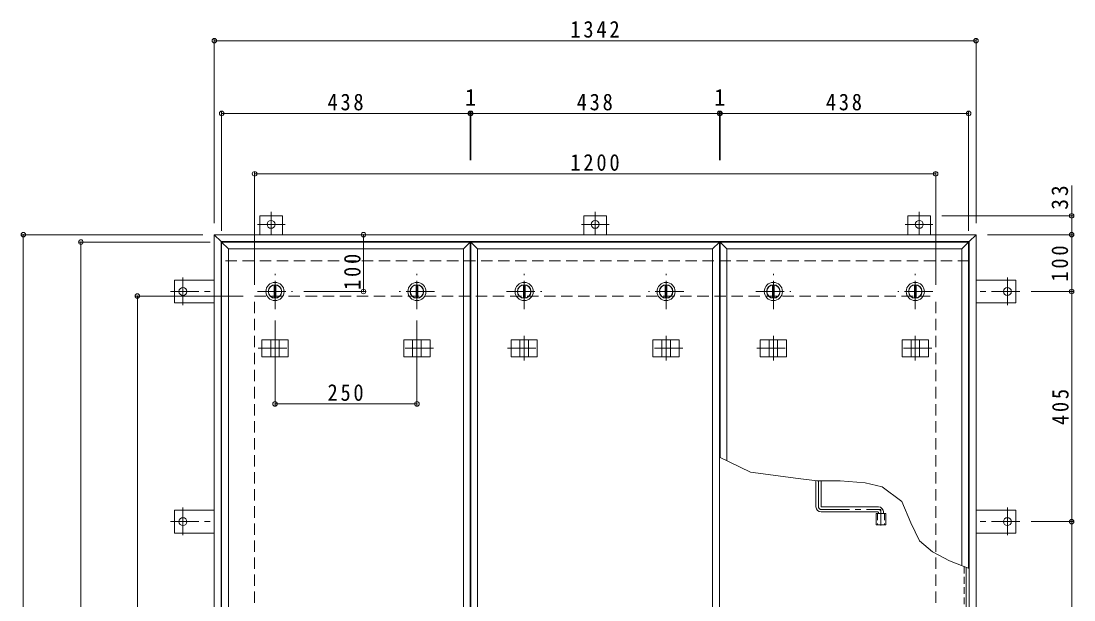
# Model space of a CAD drawing. Units: millimetres at full size, sheet at 1:10. Extents: x -2620 to 2750, y -1962 to 1787.
# Drawn here: x -2507 to -652, y 769 to 1787 of the extents above; entities that cross this region are included whole.
import ezdxf
from ezdxf.enums import TextEntityAlignment as Align

# ---------------------------------------------------------------- set-up
doc = ezdxf.new("R2010")
doc.units = ezdxf.units.MM
doc.header["$LTSCALE"] = 10
doc.header["$PDMODE"] = 32
doc.header["$PDSIZE"] = 8
for name, pattern in [('CHAIN1', [8, 5, -1, 1, -1]), ('DASHED1', [1.8, 1.2, -0.6]), ('DASHED2', [3, 2, -1])]:
    doc.linetypes.add(name, pattern=pattern)
for name, color, linetype, lineweight in [('0-1_躯体', 2, 'DASHED2', 9), ('0-2_仕上', 3, 'Continuous', 9), ('0-3_建具', 4, 'Continuous', 9), ('0-5_寸法', 4, 'Continuous', 9), ('0-6_ハッチ', 6, 'Continuous', 9), ('0-A', 3, 'CHAIN1', 9), ('0-C', 2, 'Continuous', 9), ('0-E', 3, 'Continuous', 9), ('0-F', 7, 'Continuous', 9)]:
    doc.layers.add(name, color=color, linetype=linetype, lineweight=lineweight)
doc.styles.add('ＭＳ ゴシック', font='')
doc.styles.get('ＭＳ ゴシック').set_extended_font_data('MS Gothic')

msp = doc.modelspace()

# ---------------------------------------------------------------- linework, layer by layer
at = {"layer": '0-1_躯体'}
for p, q in [((-836.56, 1365.62), (-2154.56, 1365.62)), ((-2095.56, 1303.62), (-895.56, 1303.62)), ((-2095.56, 103.62), (-2095.56, 1303.62)), ((-895.56, 103.62), (-895.56, 1303.62))]:
    msp.add_line(p, q, dxfattribs=at)
at = {"layer": '0-2_仕上'}
for p, q in [((-2141.56, 1386.62), (-2153.56, 1398.62)), ((-1715.56, 1398.62), (-2153.56, 1398.62)), ((-2153.56, 1398.62), (-2153.56, 8.62)), ((-1715.56, 1398.62), (-1727.56, 1386.62)), ((-1715.56, 8.62), (-1715.56, 1398.62)), ((-1702.56, 1386.62), (-1714.56, 1398.62)), ((-1276.56, 1398.62), (-1714.56, 1398.62)), ((-1714.56, 1398.62), (-1714.56, 8.62)), ((-1276.56, 1398.62), (-1288.56, 1386.62)), ((-1276.56, 8.62), (-1276.56, 1398.62)), ((-1263.56, 1386.62), (-1275.56, 1398.62)), ((-837.56, 1398.62), (-1275.56, 1398.62)), ((-1275.56, 1398.62), (-1275.56, 1019.49)), ((-837.56, 1398.62), (-849.56, 1386.62)), ((-837.56, 824.39), (-837.56, 1398.62)), ((-1727.56, 1386.62), (-2141.56, 1386.62)), ((-2141.56, 1386.62), (-2141.56, 20.62)), ((-1727.56, 20.62), (-1727.56, 1386.62)), ((-1288.56, 1386.62), (-1702.56, 1386.62)), ((-1702.56, 1386.62), (-1702.56, 20.62)), ((-1288.56, 20.62), (-1288.56, 1386.62)), ((-849.56, 1386.62), (-1263.56, 1386.62)), ((-1263.56, 1386.62), (-1263.56, 1013.78)), ((-849.56, 829.04), (-849.56, 1386.62)), ((-1000.71, 921.12), (-1000.71, 901.12)), ((-1000.71, 921.12), (-983.41, 921.12)), ((-983.41, 921.12), (-983.41, 901.12)), ((-1000.71, 901.12), (-983.41, 901.12))]:
    msp.add_line(p, q, dxfattribs=at)
at = {"layer": '0-2_仕上', "linetype": 'DASHED1'}
for p, q in [((-998.41, 921.12), (-998.41, 901.12)), ((-985.71, 921.12), (-985.71, 901.12))]:
    msp.add_line(p, q, dxfattribs=at)
at = {"layer": '0-3_建具', "color": 2}
for p, q in [((-2166.56, 1411.62), (-2154.56, 1399.62)), ((-824.56, 1411.62), (-2166.56, 1411.62)), ((-2166.56, -4.38), (-2166.56, 1411.62)), ((-824.56, 1411.62), (-836.56, 1399.62)), ((-824.56, -4.38), (-824.56, 1411.62)), ((-836.56, 1399.62), (-2154.56, 1399.62)), ((-2154.56, 7.62), (-2154.56, 1399.62)), ((-836.56, 7.62), (-836.56, 1399.62))]:
    msp.add_line(p, q, dxfattribs=at)
at = {"layer": '0-3_建具'}
for p, q in [((-2082.65, 1226.62), (-2082.65, 1196.62)), ((-2082.65, 1226.62), (-2036.47, 1226.62)), ((-2067.06, 1226.62), (-2067.06, 1196.62)), ((-2052.06, 1226.62), (-2052.06, 1196.62)), ((-2036.47, 1226.62), (-2036.47, 1196.62)), ((-1786.47, 1226.62), (-1832.65, 1226.62)), ((-1832.65, 1226.62), (-1832.65, 1196.62)), ((-1817.06, 1226.62), (-1817.06, 1196.62)), ((-1802.06, 1226.62), (-1802.06, 1196.62)), ((-1786.47, 1226.62), (-1786.47, 1196.62)), ((-1643.65, 1226.62), (-1643.65, 1196.62)), ((-1643.65, 1226.62), (-1597.47, 1226.62)), ((-1628.06, 1226.62), (-1628.06, 1196.62)), ((-1613.06, 1226.62), (-1613.06, 1196.62)), ((-1597.47, 1226.62), (-1597.47, 1196.62)), ((-1347.47, 1226.62), (-1393.65, 1226.62)), ((-1393.65, 1226.62), (-1393.65, 1196.62)), ((-1378.06, 1226.62), (-1378.06, 1196.62)), ((-1363.06, 1226.62), (-1363.06, 1196.62)), ((-1347.47, 1226.62), (-1347.47, 1196.62)), ((-1204.65, 1226.62), (-1204.65, 1196.62)), ((-1204.65, 1226.62), (-1158.47, 1226.62)), ((-1189.06, 1226.62), (-1189.06, 1196.62)), ((-1174.06, 1226.62), (-1174.06, 1196.62)), ((-1158.47, 1226.62), (-1158.47, 1196.62)), ((-908.47, 1226.62), (-954.65, 1226.62)), ((-954.65, 1226.62), (-954.65, 1196.62)), ((-939.06, 1226.62), (-939.06, 1196.62)), ((-924.06, 1226.62), (-924.06, 1196.62)), ((-908.47, 1226.62), (-908.47, 1196.62)), ((-2082.65, 1196.62), (-2036.47, 1196.62)), ((-1786.47, 1196.62), (-1832.65, 1196.62)), ((-1643.65, 1196.62), (-1597.47, 1196.62)), ((-1347.47, 1196.62), (-1393.65, 1196.62)), ((-1204.65, 1196.62), (-1158.47, 1196.62)), ((-908.47, 1196.62), (-954.65, 1196.62))]:
    msp.add_line(p, q, dxfattribs=at)
at = {"layer": '0-3_建具', "linetype": 'CHAIN1'}
for p, q in [((-2059.56, 1233.74), (-2059.56, 1190.5)), ((-1809.56, 1233.74), (-1809.56, 1190.5)), ((-1620.56, 1233.74), (-1620.56, 1190.5)), ((-1370.56, 1233.74), (-1370.56, 1190.5)), ((-1181.56, 1233.74), (-1181.56, 1190.5)), ((-931.56, 1233.74), (-931.56, 1190.5)), ((-2088.97, 1211.62), (-2030.15, 1211.62)), ((-1780.15, 1211.62), (-1838.97, 1211.62)), ((-1649.97, 1211.62), (-1591.15, 1211.62)), ((-1341.15, 1211.62), (-1399.97, 1211.62)), ((-1210.97, 1211.62), (-1152.15, 1211.62)), ((-902.15, 1211.62), (-960.97, 1211.62))]:
    msp.add_line(p, q, dxfattribs=at)
at = {"layer": '0-5_寸法', "color": 7}
msp.add_line((-656.04, 1444.82), (-656.04, 1497.98), dxfattribs=at)
msp.add_lwpolyline([(-836.56, 824), (-871.1, 837.38), (-901.34, 853.8), (-923.91, 873.04), (-939.26, 904.49), (-955.08, 941.95), (-990.04, 968.17), (-1020.01, 974.83), (-1064.13, 978.16), (-1104.5, 978.57), (-1137.8, 982.32), (-1221.93, 993.97), (-1276.56, 1019.96)], dxfattribs=at)
at = {"layer": '0-6_ハッチ'}
for p, q in [((-1106.56, 978.81), (-1106.56, 932.62)), ((-1097.56, 978.5), (-1097.56, 933.62)), ((-1096.56, 932.62), (-996.56, 932.62)), ((-997.56, 923.62), (-1097.56, 923.62)), ((-996.56, 922.62), (-996.56, 921.12)), ((-987.56, 923.62), (-987.56, 921.12))]:
    msp.add_line(p, q, dxfattribs=at)
at = {"layer": '0-6_ハッチ', "linetype": 'CHAIN1'}
for p, q in [((-1102.06, 978.55), (-1102.06, 932.63)), ((-1097.55, 928.12), (-992.06, 928.12)), ((-992.06, 899.74), (-992.06, 928.12))]:
    msp.add_line(p, q, dxfattribs=at)
at = {"layer": '0-6_ハッチ'}
for centre, radius, start, end in [((-1097.56, 932.62), 9, 180, 270), ((-1096.56, 933.62), 1, 180, 270), ((-996.56, 923.62), 9, 0, 90), ((-997.56, 922.62), 1, 0, 90)]:
    msp.add_arc(centre, radius, start, end, dxfattribs=at)
at = {"layer": '0-6_ハッチ', "linetype": 'CHAIN1'}
for centre, radius, start, end in [((-1097.55, 932.63), 4.51, 180, 270), ((-996.56, 923.62), 4.5, 360, 89.70431)]:
    msp.add_arc(centre, radius, start, end, dxfattribs=at)
at = {"layer": '0-A', "linetype": 'DASHED1'}
msp.add_line((-845.26, 827.37), (-845.26, 53.32), dxfattribs=at)
at = {"layer": '0-A', "linetype": 'Continuous'}
msp.add_line((-842.06, 50.12), (-842.06, 826.13), dxfattribs=at)
at = {"layer": '0-C', "linetype": 'CHAIN1'}
for p, q in [((-2059.56, 1280.62), (-2059.56, 1342.62)), ((-1809.56, 1280.62), (-1809.56, 1342.62)), ((-1620.56, 1280.62), (-1620.56, 1342.62)), ((-1370.56, 1280.62), (-1370.56, 1342.62)), ((-1181.56, 1280.62), (-1181.56, 1342.62)), ((-931.56, 1280.62), (-931.56, 1342.62)), ((-2090.56, 1311.62), (-2028.56, 1311.62)), ((-1778.56, 1311.62), (-1840.56, 1311.62)), ((-1651.56, 1311.62), (-1589.56, 1311.62)), ((-1339.56, 1311.62), (-1401.56, 1311.62)), ((-1212.56, 1311.62), (-1150.56, 1311.62)), ((-900.56, 1311.62), (-962.56, 1311.62))]:
    msp.add_line(p, q, dxfattribs=at)
at = {"layer": '0-C'}
for p, q in [((-2061.06, 1323.02), (-2061.06, 1300.22)), ((-2058.06, 1323.02), (-2058.06, 1300.22)), ((-1811.06, 1323.02), (-1811.06, 1300.22)), ((-1808.06, 1323.02), (-1808.06, 1300.22)), ((-1622.06, 1323.02), (-1622.06, 1300.22)), ((-1619.06, 1323.02), (-1619.06, 1300.22)), ((-1372.06, 1323.02), (-1372.06, 1300.22)), ((-1369.06, 1323.02), (-1369.06, 1300.22)), ((-1183.06, 1323.02), (-1183.06, 1300.22)), ((-1180.06, 1323.02), (-1180.06, 1300.22)), ((-933.06, 1323.02), (-933.06, 1300.22)), ((-930.06, 1323.02), (-930.06, 1300.22))]:
    msp.add_line(p, q, dxfattribs=at)
for centre, radius in [((-2059.56, 1311.62), 16), ((-2059.56, 1311.62), 12), ((-2059.56, 1311.62), 11.5), ((-1809.56, 1311.62), 16), ((-1809.56, 1311.62), 12), ((-1809.56, 1311.62), 11.5), ((-1620.56, 1311.62), 16), ((-1620.56, 1311.62), 12), ((-1620.56, 1311.62), 11.5), ((-1370.56, 1311.62), 16), ((-1370.56, 1311.62), 12), ((-1370.56, 1311.62), 11.5), ((-1181.56, 1311.62), 16), ((-1181.56, 1311.62), 12), ((-1181.56, 1311.62), 11.5), ((-931.56, 1311.62), 16), ((-931.56, 1311.62), 12), ((-931.56, 1311.62), 11.5)]:
    msp.add_circle(centre, radius, dxfattribs=at)
at = {"layer": '0-E', "linetype": 'CHAIN1'}
for p, q in [((-2066.56, 1451.98), (-2066.56, 1411.82)), ((-1495.56, 1451.98), (-1495.56, 1411.82)), ((-924.56, 1451.98), (-924.56, 1411.82)), ((-2041.72, 1429.82), (-2090.61, 1429.82)), ((-1470.72, 1429.82), (-1519.61, 1429.82)), ((-949.4, 1429.82), (-900.51, 1429.82)), ((-2221.76, 1336.46), (-2221.76, 1287.57)), ((-769.36, 1336.46), (-769.36, 1287.57)), ((-2243.92, 1311.62), (-2166.56, 1311.62)), ((-747.2, 1311.62), (-824.56, 1311.62)), ((-2221.76, 931.46), (-2221.76, 882.57)), ((-769.36, 931.46), (-769.36, 882.57)), ((-2243.92, 906.62), (-2166.56, 906.62)), ((-747.2, 906.62), (-824.56, 906.62))]:
    msp.add_line(p, q, dxfattribs=at)
at = {"layer": '0-E'}
for p, q in [((-2046.56, 1444.82), (-2086.56, 1444.82)), ((-2086.56, 1411.62), (-2086.56, 1444.82)), ((-2046.56, 1411.62), (-2046.56, 1444.82)), ((-1475.56, 1444.82), (-1515.56, 1444.82)), ((-1515.56, 1411.62), (-1515.56, 1444.82)), ((-1475.56, 1411.62), (-1475.56, 1444.82)), ((-944.56, 1444.82), (-904.56, 1444.82)), ((-944.56, 1411.62), (-944.56, 1444.82)), ((-904.56, 1411.62), (-904.56, 1444.82)), ((-2236.76, 1331.62), (-2236.76, 1291.62)), ((-2166.56, 1331.62), (-2236.76, 1331.62)), ((-824.56, 1331.62), (-754.36, 1331.62)), ((-754.36, 1331.62), (-754.36, 1291.62)), ((-2166.56, 1291.62), (-2236.76, 1291.62)), ((-824.56, 1291.62), (-754.36, 1291.62)), ((-2236.76, 926.62), (-2236.76, 886.62)), ((-2166.56, 926.62), (-2236.76, 926.62)), ((-824.56, 926.62), (-754.36, 926.62)), ((-754.36, 926.62), (-754.36, 886.62)), ((-2166.56, 886.62), (-2236.76, 886.62)), ((-824.56, 886.62), (-754.36, 886.62))]:
    msp.add_line(p, q, dxfattribs=at)
for centre in [(-2066.56, 1429.82), (-1495.56, 1429.82), (-924.56, 1429.82), (-2221.76, 1311.62), (-769.36, 1311.62), (-2221.76, 906.62), (-769.36, 906.62)]:
    msp.add_circle(centre, 7, dxfattribs=at)
at = {"layer": '0-F'}
for p, q in [((-2166.56, 1756.01), (-2166.56, 1431.62)), ((-2166.56, 1753.01), (-824.56, 1753.01)), ((-824.56, 1756.01), (-824.56, 1431.62)), ((-2153.56, 1628.02), (-2153.56, 1418.62)), ((-2153.56, 1625.02), (-1715.56, 1625.02)), ((-1715.56, 1628.02), (-1715.56, 1542.61)), ((-1715.56, 1625.02), (-1714.56, 1625.02)), ((-1714.56, 1628.02), (-1714.56, 1542.61)), ((-1714.56, 1625.02), (-1276.56, 1625.02)), ((-1276.56, 1628.02), (-1276.56, 1542.61)), ((-1276.56, 1625.02), (-1275.56, 1625.02)), ((-1275.56, 1628.02), (-1275.56, 1542.61)), ((-1275.56, 1625.02), (-837.56, 1625.02)), ((-837.56, 1628.02), (-837.56, 1418.62)), ((-2095.56, 1521.74), (-2095.56, 1323.62)), ((-895.56, 1521.74), (-895.56, 1323.62)), ((-2095.56, 1518.74), (-895.56, 1518.74)), ((-653.04, 1444.82), (-884.56, 1444.82)), ((-656.04, 1411.62), (-656.04, 1444.82)), ((-2505.96, 1411.62), (-2186.56, 1411.62)), ((-2502.96, 1411.62), (-2502.96, -4.38)), ((-1903.64, 1411.62), (-1903.64, 1311.62)), ((-653.04, 1411.62), (-804.56, 1411.62)), ((-656.04, 1411.62), (-656.04, 1311.62)), ((-2404.52, 1398.62), (-2173.56, 1398.62)), ((-2401.52, 8.62), (-2401.52, 1398.62)), ((-2305.07, 1303.62), (-2115.56, 1303.62)), ((-2302.07, 103.62), (-2302.07, 1303.62)), ((-1900.64, 1311.62), (-2008.56, 1311.62)), ((-653.04, 1311.62), (-727.2, 1311.62)), ((-656.04, 906.62), (-656.04, 1311.62)), ((-2059.56, 1110.79), (-2059.56, 1260.62)), ((-1809.56, 1110.79), (-1809.56, 1260.62)), ((-2059.56, 1113.79), (-1809.56, 1113.79)), ((-653.04, 906.62), (-727.2, 906.62)), ((-656.04, 500.62), (-656.04, 906.62))]:
    msp.add_line(p, q, dxfattribs=at)
for p in [(-2166.56, 1753.01), (-824.56, 1753.01), (-2153.56, 1625.02), (-1715.56, 1625.02), (-1714.56, 1625.02), (-1276.56, 1625.02), (-1275.56, 1625.02), (-837.56, 1625.02), (-2095.56, 1518.74), (-895.56, 1518.74), (-656.04, 1444.82), (-2502.96, 1411.62), (-1903.64, 1411.62), (-656.04, 1411.62), (-2401.52, 1398.62), (-2302.07, 1303.62), (-1903.64, 1311.62), (-656.04, 1311.62), (-2059.56, 1113.79), (-1809.56, 1113.79), (-656.04, 906.62)]:
    msp.add_point(p, dxfattribs=at)

# ---------------------------------------------------------------- texts
at = {"layer": '0-F', "color": 2, "style": 'ＭＳ ゴシック'}
for p in [(-1725.06, 1630.02), (-1286.06, 1630.02)]:
    msp.add_text('1', height=29.33, dxfattribs=at).set_placement(p, align=Align.BOTTOM_LEFT)
at = {"layer": '0-F', "color": 2, "char_height": 29.33, "attachment_point": 7, "style": 'ＭＳ ゴシック'}
for s, insert in [('\\T1.28;\\W0.9;1342', (-1539.31, 1758.01)), ('\\T1.27;\\W0.9;438', (-1967.06, 1630.02)), ('\\T1.27;\\W0.9;438', (-1528.06, 1630.02)), ('\\T1.27;\\W0.9;438', (-1089.06, 1630.02)), ('\\T1.28;\\W0.9;1200', (-1539.31, 1523.74)), ('\\T1.27;\\W0.9;250', (-1967.06, 1118.79))]:
    msp.add_mtext(s, dxfattribs=dict(at, insert=insert))
at = {"layer": '0-F', "color": 2, "char_height": 29.33, "attachment_point": 7, "rotation": 90, "style": 'ＭＳ ゴシック'}
for s, insert in [('\\T1.27;\\W0.95;33', (-662.04, 1455.48)), ('\\T1.27;\\W0.9;100', (-1908.44, 1314.4)), ('\\T1.27;\\W0.9;100', (-662.04, 1329.12)), ('\\T1.27;\\W0.9;405', (-661.04, 1076.62))]:
    msp.add_mtext(s, dxfattribs=dict(at, insert=insert))

doc.saveas('drawing.dxf')
